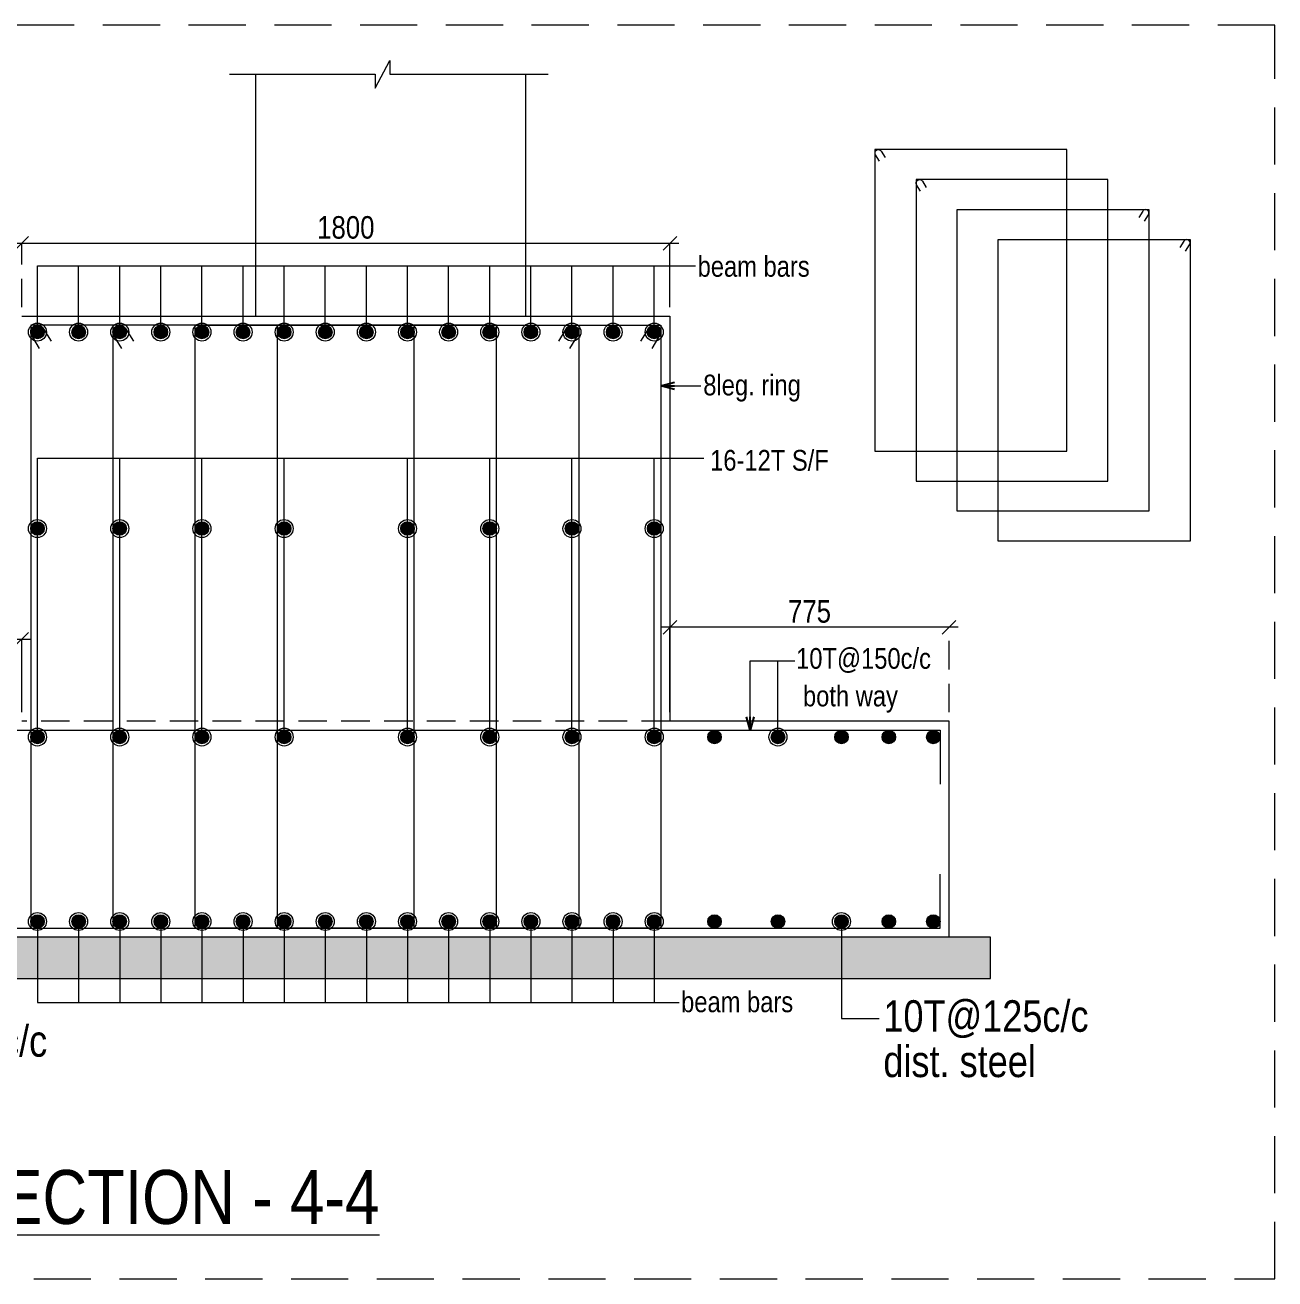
# Model space of a CAD drawing. Header units: millimetres. Extents: x 1112055 to 3390982, y -148532 to 766891.
# Drawn here: x 3220814 to 3234695, y 328664 to 342597 of the extents above; entities that cross this region are included whole.
import ezdxf

# ---------------------------------------------------------------- set-up
doc = ezdxf.new("R2010")
doc.units = ezdxf.units.MM
doc.header["$PDMODE"] = 35
doc.header["$PDSIZE"] = -25
doc.linetypes.add('Hidden', pattern=[9.525, 6.35, -3.175])
for name, color, linetype, lineweight in [('B FOOTING', 49, 'Continuous', 20), ('B HATCH', 250, 'Continuous', 0), ('B P.C.C', 251, 'Continuous', 0), ('B STEEL', 34, 'Continuous', 15), ('B STEEL TEXT', 7, 'Continuous', 15), ('B-COL NO', 7, 'Continuous', 5), ('B-ST DIM', 250, 'Continuous', 18)]:
    doc.layers.add(name, color=color, linetype=linetype, lineweight=lineweight)
doc.styles.add('ARIAL', font='arial.ttf')
doc.styles.add('Q1', font='g13f12d.shx', dxfattribs={"width": 0.8})
doc.styles.add('SWINC', font='swissc.ttf')
doc.styles.add('SWINS', font='swissc.ttf')
doc.dimstyles.new('BH-STD', dxfattribs={"dimscale": 0, "dimtxt": 230, "dimasz": 125, "dimexe": 0, "dimexo": 100, "dimgap": 50, "dimtad": 1, "dimdec": 0, "dimzin": 1, "dimdsep": 46, "dimtxsty": 'Q1', "dimblk": 'ARCHTICK', "dimcen": 1, "dimdle": 100, "dimclrd": 250, "dimclre": 250, "dimclrt": 256, "dimadec": 0, "dimazin": 0, "dimtfac": 1, "dimtdec": 0, "dimtix": 1, "dimtofl": 0, "dimtmove": 0, "dimatfit": 2, "dimfxl": 1, "dimtolj": 1, "dimtzin": 0, "dimlwd": 9, "dimlwe": 9, "dimarcsym": 0})
doc.dimstyles.new('DIM 1', dxfattribs={"dimscale": 0, "dimtxt": 230, "dimasz": 150, "dimexe": 0.18, "dimexo": 0.0625, "dimgap": 0.5, "dimtad": 1, "dimdec": 0, "dimzin": 0, "dimdsep": 46, "dimtxsty": 'ARIAL', "dimblk": 'OBLIQUE', "dimcen": 6, "dimse1": 1, "dimse2": 1, "dimclrd": 256, "dimclrt": 256, "dimadec": 0, "dimazin": 2, "dimtfac": 0.75, "dimtdec": 0, "dimtix": 1, "dimtofl": 0, "dimtmove": 1, "dimatfit": 3, "dimldrblk": 'OPEN30', "dimfxl": 0.18, "dimfrac": 1, "dimtolj": 1, "dimtzin": 0, "dimlwd": -1, "dimarcsym": 0})

# ---------------------------------------------------------------- blocks, each defined once
blk = doc.blocks.new('_Oblique')
at = {"color": 0, "linetype": 'ByBlock', "lineweight": -2}
blk.add_line((-0.5, -0.5), (0.5, 0.5), dxfattribs=at)
blk = doc.blocks.new('_Open30')
at = {"color": 0, "linetype": 'ByBlock', "lineweight": -2}
for p, q in [((-1, 0.268), (0, 0)), ((0, 0), (-1, -0.268)), ((0, 0), (-1, 0))]:
    blk.add_line(p, q, dxfattribs=at)
blk = doc.blocks.new('*D4795')
at = {"layer": 'B-ST DIM', "color": 7, "lineweight": 9, "ltscale": 50, "transparency": 16777216}
for p, q in [((3220676, 340172), (3228076, 340172)), ((3227976, 339461), (3227976, 340172))]:
    blk.add_line(p, q, dxfattribs=at)
at = {"layer": 'B-ST DIM', "color": 7, "linetype": 'Hidden', "lineweight": 9, "ltscale": 50, "transparency": 16777216}
blk.add_line((3220776, 339461), (3220776, 340172), dxfattribs=at)
at = {"layer": 'Defpoints', "color": 0, "transparency": 16777216}
for p in [(3227976, 340172), (3220776, 339361), (3227976, 339361)]:
    blk.add_point(p, dxfattribs=at)
at = {"layer": 'B-ST DIM', "color": 7, "lineweight": 9, "transparency": 16777216, "xscale": 150, "yscale": 150, "zscale": 150, "rotation": 180}
blk.add_blockref('_Oblique', (3220776, 340172), dxfattribs=at)
at = {"layer": 'B-ST DIM', "color": 7, "lineweight": 9, "transparency": 16777216, "xscale": 150, "yscale": 150, "zscale": 150}
blk.add_blockref('_Oblique', (3227976, 340172), dxfattribs=at)
at = {"layer": 'B-ST DIM', "color": 7, "transparency": 16777216, "insert": (3224376, 340347), "char_height": 250, "attachment_point": 5, "style": 'SWINC'}
blk.add_mtext('\\A1;1800', dxfattribs=at)
blk = doc.blocks.new('*D4836')
at = {"layer": 'B-ST DIM', "color": 7, "lineweight": 9, "ltscale": 50, "transparency": 16777216}
for p, q in [((3217576, 335773), (3220876, 335773)), ((3220776, 334961), (3220776, 335773))]:
    blk.add_line(p, q, dxfattribs=at)
at = {"layer": 'B-ST DIM', "color": 7, "linetype": 'Hidden', "lineweight": 9, "ltscale": 50, "transparency": 16777216}
blk.add_line((3217676, 334961), (3217676, 335773), dxfattribs=at)
at = {"layer": 'Defpoints', "color": 0, "transparency": 16777216}
for p in [(3220776, 335773), (3217676, 334861), (3220776, 334861)]:
    blk.add_point(p, dxfattribs=at)
at = {"layer": 'B-ST DIM', "color": 7, "lineweight": 9, "transparency": 16777216, "xscale": 150, "yscale": 150, "zscale": 150, "rotation": 180}
blk.add_blockref('_Oblique', (3217676, 335773), dxfattribs=at)
at = {"layer": 'B-ST DIM', "color": 7, "lineweight": 9, "transparency": 16777216, "xscale": 150, "yscale": 150, "zscale": 150}
blk.add_blockref('_Oblique', (3220776, 335773), dxfattribs=at)
at = {"layer": 'B-ST DIM', "color": 7, "transparency": 16777216, "insert": (3219226, 335948), "char_height": 250, "attachment_point": 5, "style": 'SWINC'}
blk.add_mtext('\\A1;775', dxfattribs=at)
blk = doc.blocks.new('*D4837')
at = {"layer": 'B-ST DIM', "color": 7, "lineweight": 9, "ltscale": 50, "transparency": 16777216}
for p, q in [((3231176, 335905), (3227876, 335905)), ((3227976, 334961), (3227976, 335905))]:
    blk.add_line(p, q, dxfattribs=at)
at = {"layer": 'B-ST DIM', "color": 7, "linetype": 'Hidden', "lineweight": 9, "ltscale": 50, "transparency": 16777216}
blk.add_line((3231076, 334961), (3231076, 335905), dxfattribs=at)
at = {"layer": 'Defpoints', "color": 0, "transparency": 16777216}
for p in [(3227976, 335905), (3227976, 334861), (3231076, 334861)]:
    blk.add_point(p, dxfattribs=at)
at = {"layer": 'B-ST DIM', "color": 7, "lineweight": 9, "transparency": 16777216, "xscale": 150, "yscale": 150, "zscale": 150, "rotation": 180}
blk.add_blockref('_Oblique', (3227976, 335905), dxfattribs=at)
at = {"layer": 'B-ST DIM', "color": 7, "lineweight": 9, "transparency": 16777216, "xscale": 150, "yscale": 150, "zscale": 150}
blk.add_blockref('_Oblique', (3231076, 335905), dxfattribs=at)
at = {"layer": 'B-ST DIM', "color": 7, "transparency": 16777216, "insert": (3229526, 336080), "char_height": 250, "attachment_point": 5, "style": 'SWINC'}
blk.add_mtext('\\A1;775', dxfattribs=at)

msp = doc.modelspace()

# ---------------------------------------------------------------- hatches: boundary and pattern name
at = {"layer": 'B HATCH', "lineweight": 0}
h = msp.add_hatch(dxfattribs=at)
h.set_pattern_fill('AR-CONC', color=250, scale=3, style=0)
h.set_pattern_definition([(50, (1650745.4, -187585.64), (546.55401, -47.81726), [57.15, -628.65]), (355, (1650745.4, -187585.64), (-105.73026, 573.17054), [45.72, -502.92175]), (100.451445, (1650790.93, -187589.6), (440.82374, 525.35326), [48.57003, -534.27073]), (46.1842, (1650745.4, -187433.24), (813.23712, -126.12698), [85.725, -942.975]), (96.63556, (1650813.15, -187443.75), (712.2124, 742.27837), [72.85507, -801.40682]), (351.18415, (1650745.4, -187433.2), (712.2124, 742.27837), [68.5799, -754.3792]), (21, (1650821.6, -187471.34), (454.84317, -306.7956), [57.15, -628.65]), (326, (1650821.6, -187471.34), (185.40609, 552.5639), [45.72, -502.92]), (71.451445, (1650859.5, -187496.9), (640.24926, 245.7683), [48.57003, -534.26981]), (37.5, (1650745.38, -187585.64), (9.26581, 253.665117), [0, -496.824, 0, -510.54, 0, -504.825]), (7.5, (1650745.38, -187585.64), (200.458988, 300.541724), [0, -291.084, 0, -485.394, 0, -192.405]), (327.5, (1650575.46, -187585.64), (406.771786, -17.186232), [0, -190.5, 0, -594.36, 0, -788.67]), (317.5, (1650499.26, -187585.64), (444.387544, 76.27947), [0, -247.65, 0, -394.716, 0, -560.07])])
h.paths.add_polyline_path([(3217216.3, 332460.7), (3217216.3, 332000.7), (3231536.3, 332000.7), (3231536.3, 332460.7)])
at = {"layer": 'B STEEL'}
h = msp.add_hatch(color=256, dxfattribs=at)
h.dxf.hatch_style = 1
edge = h.paths.add_edge_path()
edge.add_ellipse((3220951.3, 339185.7), major_axis=(75, 0), ratio=1, start_angle=0, end_angle=360)
h = msp.add_hatch(color=256, dxfattribs=at)
h.dxf.hatch_style = 1
edge = h.paths.add_edge_path()
edge.add_ellipse((3221408, 339185.7), major_axis=(75, 0), ratio=1, start_angle=0, end_angle=360)
h = msp.add_hatch(color=256, dxfattribs=at)
h.dxf.hatch_style = 1
edge = h.paths.add_edge_path()
edge.add_ellipse((3221864.7, 339185.7), major_axis=(75, 0), ratio=1, start_angle=0, end_angle=360)
h = msp.add_hatch(color=256, dxfattribs=at)
h.dxf.hatch_style = 1
edge = h.paths.add_edge_path()
edge.add_ellipse((3222321.3, 339185.7), major_axis=(75, 0), ratio=1, start_angle=0, end_angle=360)
h = msp.add_hatch(color=256, dxfattribs=at)
h.dxf.hatch_style = 1
edge = h.paths.add_edge_path()
edge.add_ellipse((3222778, 339185.7), major_axis=(75, 0), ratio=1, start_angle=0, end_angle=360)
h = msp.add_hatch(color=256, dxfattribs=at)
h.dxf.hatch_style = 1
edge = h.paths.add_edge_path()
edge.add_ellipse((3223234.7, 339185.7), major_axis=(75, 0), ratio=1, start_angle=0, end_angle=360)
h = msp.add_hatch(color=256, dxfattribs=at)
h.dxf.hatch_style = 1
edge = h.paths.add_edge_path()
edge.add_ellipse((3223691.3, 339185.7), major_axis=(75, 0), ratio=1, start_angle=0, end_angle=360)
h = msp.add_hatch(color=256, dxfattribs=at)
h.dxf.hatch_style = 1
edge = h.paths.add_edge_path()
edge.add_ellipse((3224148, 339185.7), major_axis=(75, 0), ratio=1, start_angle=0, end_angle=360)
h = msp.add_hatch(color=256, dxfattribs=at)
h.dxf.hatch_style = 1
edge = h.paths.add_edge_path()
edge.add_ellipse((3224604.7, 339185.7), major_axis=(75, 0), ratio=1, start_angle=0, end_angle=360)
h = msp.add_hatch(color=256, dxfattribs=at)
h.dxf.hatch_style = 1
edge = h.paths.add_edge_path()
edge.add_ellipse((3225061.3, 339185.7), major_axis=(75, 0), ratio=1, start_angle=0, end_angle=360)
h = msp.add_hatch(color=256, dxfattribs=at)
h.dxf.hatch_style = 1
edge = h.paths.add_edge_path()
edge.add_ellipse((3225518, 339185.7), major_axis=(75, 0), ratio=1, start_angle=0, end_angle=360)
h = msp.add_hatch(color=256, dxfattribs=at)
h.dxf.hatch_style = 1
edge = h.paths.add_edge_path()
edge.add_ellipse((3225974.7, 339185.7), major_axis=(75, 0), ratio=1, start_angle=0, end_angle=360)
h = msp.add_hatch(color=256, dxfattribs=at)
h.dxf.hatch_style = 1
edge = h.paths.add_edge_path()
edge.add_ellipse((3226431.3, 339185.7), major_axis=(75, 0), ratio=1, start_angle=0, end_angle=360)
h = msp.add_hatch(color=256, dxfattribs=at)
h.dxf.hatch_style = 1
edge = h.paths.add_edge_path()
edge.add_ellipse((3226888, 339185.7), major_axis=(75, 0), ratio=1, start_angle=0, end_angle=360)
h = msp.add_hatch(color=256, dxfattribs=at)
h.dxf.hatch_style = 1
edge = h.paths.add_edge_path()
edge.add_ellipse((3227344.7, 339185.7), major_axis=(75, 0), ratio=1, start_angle=0, end_angle=360)
h = msp.add_hatch(color=256, dxfattribs=at)
h.dxf.hatch_style = 1
edge = h.paths.add_edge_path()
edge.add_ellipse((3227801.3, 339185.7), major_axis=(75, 0), ratio=1, start_angle=0, end_angle=360)
h = msp.add_hatch(color=256, dxfattribs=at)
h.dxf.hatch_style = 1
edge = h.paths.add_edge_path()
edge.add_ellipse((3220951.3, 337002.4), major_axis=(75, 0), ratio=1, start_angle=0, end_angle=360)
h = msp.add_hatch(color=256, dxfattribs=at)
h.dxf.hatch_style = 1
edge = h.paths.add_edge_path()
edge.add_ellipse((3221864.7, 337002.4), major_axis=(75, 0), ratio=1, start_angle=0, end_angle=360)
h = msp.add_hatch(color=256, dxfattribs=at)
h.dxf.hatch_style = 1
edge = h.paths.add_edge_path()
edge.add_ellipse((3222778, 337002.4), major_axis=(75, 0), ratio=1, start_angle=0, end_angle=360)
h = msp.add_hatch(color=256, dxfattribs=at)
h.dxf.hatch_style = 1
edge = h.paths.add_edge_path()
edge.add_ellipse((3223691.3, 337002.4), major_axis=(75, 0), ratio=1, start_angle=0, end_angle=360)
h = msp.add_hatch(color=256, dxfattribs=at)
h.dxf.hatch_style = 1
edge = h.paths.add_edge_path()
edge.add_ellipse((3225061.3, 337002.4), major_axis=(75, 0), ratio=1, start_angle=0, end_angle=360)
h = msp.add_hatch(color=256, dxfattribs=at)
h.dxf.hatch_style = 1
edge = h.paths.add_edge_path()
edge.add_ellipse((3225974.7, 337002.4), major_axis=(75, 0), ratio=1, start_angle=0, end_angle=360)
h = msp.add_hatch(color=256, dxfattribs=at)
h.dxf.hatch_style = 1
edge = h.paths.add_edge_path()
edge.add_ellipse((3226888, 337002.4), major_axis=(75, 0), ratio=1, start_angle=0, end_angle=360)
h = msp.add_hatch(color=256, dxfattribs=at)
h.dxf.hatch_style = 1
edge = h.paths.add_edge_path()
edge.add_ellipse((3227801.3, 337002.4), major_axis=(75, 0), ratio=1, start_angle=0, end_angle=360)
h = msp.add_hatch(color=256, dxfattribs=at)
h.dxf.hatch_style = 1
edge = h.paths.add_edge_path()
edge.add_ellipse((3220951.3, 334685.7), major_axis=(75, 0), ratio=1, start_angle=0, end_angle=360)
h = msp.add_hatch(color=256, dxfattribs=at)
h.dxf.hatch_style = 1
edge = h.paths.add_edge_path()
edge.add_ellipse((3221864.7, 334685.7), major_axis=(75, 0), ratio=1, start_angle=0, end_angle=360)
h = msp.add_hatch(color=256, dxfattribs=at)
h.dxf.hatch_style = 1
edge = h.paths.add_edge_path()
edge.add_ellipse((3222778, 334685.7), major_axis=(75, 0), ratio=1, start_angle=0, end_angle=360)
h = msp.add_hatch(color=256, dxfattribs=at)
h.dxf.hatch_style = 1
edge = h.paths.add_edge_path()
edge.add_ellipse((3223691.3, 334685.7), major_axis=(75, 0), ratio=1, start_angle=0, end_angle=360)
h = msp.add_hatch(color=256, dxfattribs=at)
h.dxf.hatch_style = 1
edge = h.paths.add_edge_path()
edge.add_ellipse((3225061.3, 334685.7), major_axis=(75, 0), ratio=1, start_angle=0, end_angle=360)
h = msp.add_hatch(color=256, dxfattribs=at)
h.dxf.hatch_style = 1
edge = h.paths.add_edge_path()
edge.add_ellipse((3225974.7, 334685.7), major_axis=(75, 0), ratio=1, start_angle=0, end_angle=360)
h = msp.add_hatch(color=256, dxfattribs=at)
h.dxf.hatch_style = 1
edge = h.paths.add_edge_path()
edge.add_ellipse((3226888, 334685.7), major_axis=(75, 0), ratio=1, start_angle=0, end_angle=360)
h = msp.add_hatch(color=256, dxfattribs=at)
h.dxf.hatch_style = 1
edge = h.paths.add_edge_path()
edge.add_ellipse((3227801.3, 334685.7), major_axis=(75, 0), ratio=1, start_angle=0, end_angle=360)
h = msp.add_hatch(color=256, dxfattribs=at)
h.dxf.hatch_style = 1
edge = h.paths.add_edge_path()
edge.add_ellipse((3228470.7, 334685.7), major_axis=(75, 0), ratio=1, start_angle=0, end_angle=360)
h = msp.add_hatch(color=256, dxfattribs=at)
h.dxf.hatch_style = 1
edge = h.paths.add_edge_path()
edge.add_ellipse((3229175.8, 334685.7), major_axis=(75, 0), ratio=1, start_angle=0, end_angle=360)
h = msp.add_hatch(color=256, dxfattribs=at)
h.dxf.hatch_style = 1
edge = h.paths.add_edge_path()
edge.add_ellipse((3229880.9, 334685.7), major_axis=(75, 0), ratio=1, start_angle=0, end_angle=360)
h = msp.add_hatch(color=256, dxfattribs=at)
h.dxf.hatch_style = 1
edge = h.paths.add_edge_path()
edge.add_ellipse((3230407.3, 334685.7), major_axis=(75, 0), ratio=1, start_angle=0, end_angle=360)
h = msp.add_hatch(color=256, dxfattribs=at)
h.dxf.hatch_style = 1
edge = h.paths.add_edge_path()
edge.add_ellipse((3230901.3, 334685.7), major_axis=(75, 0), ratio=1, start_angle=0, end_angle=360)
h = msp.add_hatch(color=256, dxfattribs=at)
h.dxf.hatch_style = 1
edge = h.paths.add_edge_path()
edge.add_ellipse((3220951.3, 332635.7), major_axis=(75, 0), ratio=1, start_angle=0, end_angle=360)
h = msp.add_hatch(color=256, dxfattribs=at)
h.dxf.hatch_style = 1
edge = h.paths.add_edge_path()
edge.add_ellipse((3221408, 332635.7), major_axis=(75, 0), ratio=1, start_angle=0, end_angle=360)
h = msp.add_hatch(color=256, dxfattribs=at)
h.dxf.hatch_style = 1
edge = h.paths.add_edge_path()
edge.add_ellipse((3221864.7, 332635.7), major_axis=(75, 0), ratio=1, start_angle=0, end_angle=360)
h = msp.add_hatch(color=256, dxfattribs=at)
h.dxf.hatch_style = 1
edge = h.paths.add_edge_path()
edge.add_ellipse((3222321.3, 332635.7), major_axis=(75, 0), ratio=1, start_angle=0, end_angle=360)
h = msp.add_hatch(color=256, dxfattribs=at)
h.dxf.hatch_style = 1
edge = h.paths.add_edge_path()
edge.add_ellipse((3222778, 332635.7), major_axis=(75, 0), ratio=1, start_angle=0, end_angle=360)
h = msp.add_hatch(color=256, dxfattribs=at)
h.dxf.hatch_style = 1
edge = h.paths.add_edge_path()
edge.add_ellipse((3223234.7, 332635.7), major_axis=(75, 0), ratio=1, start_angle=0, end_angle=360)
h = msp.add_hatch(color=256, dxfattribs=at)
h.dxf.hatch_style = 1
edge = h.paths.add_edge_path()
edge.add_ellipse((3223691.3, 332635.7), major_axis=(75, 0), ratio=1, start_angle=0, end_angle=360)
h = msp.add_hatch(color=256, dxfattribs=at)
h.dxf.hatch_style = 1
edge = h.paths.add_edge_path()
edge.add_ellipse((3224148, 332635.7), major_axis=(75, 0), ratio=1, start_angle=0, end_angle=360)
h = msp.add_hatch(color=256, dxfattribs=at)
h.dxf.hatch_style = 1
edge = h.paths.add_edge_path()
edge.add_ellipse((3224604.7, 332635.7), major_axis=(75, 0), ratio=1, start_angle=0, end_angle=360)
h = msp.add_hatch(color=256, dxfattribs=at)
h.dxf.hatch_style = 1
edge = h.paths.add_edge_path()
edge.add_ellipse((3225061.3, 332635.7), major_axis=(75, 0), ratio=1, start_angle=0, end_angle=360)
h = msp.add_hatch(color=256, dxfattribs=at)
h.dxf.hatch_style = 1
edge = h.paths.add_edge_path()
edge.add_ellipse((3225518, 332635.7), major_axis=(75, 0), ratio=1, start_angle=0, end_angle=360)
h = msp.add_hatch(color=256, dxfattribs=at)
h.dxf.hatch_style = 1
edge = h.paths.add_edge_path()
edge.add_ellipse((3225974.7, 332635.7), major_axis=(75, 0), ratio=1, start_angle=0, end_angle=360)
h = msp.add_hatch(color=256, dxfattribs=at)
h.dxf.hatch_style = 1
edge = h.paths.add_edge_path()
edge.add_ellipse((3226431.3, 332635.7), major_axis=(75, 0), ratio=1, start_angle=0, end_angle=360)
h = msp.add_hatch(color=256, dxfattribs=at)
h.dxf.hatch_style = 1
edge = h.paths.add_edge_path()
edge.add_ellipse((3226888, 332635.7), major_axis=(75, 0), ratio=1, start_angle=0, end_angle=360)
h = msp.add_hatch(color=256, dxfattribs=at)
h.dxf.hatch_style = 1
edge = h.paths.add_edge_path()
edge.add_ellipse((3227344.7, 332635.7), major_axis=(75, 0), ratio=1, start_angle=0, end_angle=360)
h = msp.add_hatch(color=256, dxfattribs=at)
h.dxf.hatch_style = 1
edge = h.paths.add_edge_path()
edge.add_ellipse((3227801.3, 332635.7), major_axis=(75, 0), ratio=1, start_angle=0, end_angle=360)
h = msp.add_hatch(color=256, dxfattribs=at)
h.dxf.hatch_style = 1
edge = h.paths.add_edge_path()
edge.add_ellipse((3228470.7, 332635.7), major_axis=(75, 0), ratio=1, start_angle=0, end_angle=360)
h = msp.add_hatch(color=256, dxfattribs=at)
h.dxf.hatch_style = 1
edge = h.paths.add_edge_path()
edge.add_ellipse((3229175.8, 332635.7), major_axis=(75, 0), ratio=1, start_angle=0, end_angle=360)
h = msp.add_hatch(color=256, dxfattribs=at)
h.dxf.hatch_style = 1
edge = h.paths.add_edge_path()
edge.add_ellipse((3229880.9, 332635.7), major_axis=(75, 0), ratio=1, start_angle=0, end_angle=360)
h = msp.add_hatch(color=256, dxfattribs=at)
h.dxf.hatch_style = 1
edge = h.paths.add_edge_path()
edge.add_ellipse((3230407.3, 332635.7), major_axis=(75, 0), ratio=1, start_angle=0, end_angle=360)
h = msp.add_hatch(color=256, dxfattribs=at)
h.dxf.hatch_style = 1
edge = h.paths.add_edge_path()
edge.add_ellipse((3230901.3, 332635.7), major_axis=(75, 0), ratio=1, start_angle=0, end_angle=360)

# ---------------------------------------------------------------- linework, layer by layer
at = {"layer": 'B FOOTING', "color": 1, "lineweight": 13, "ltscale": 10}
for p, q in [((3223376.3, 339360.7), (3223376.3, 342052.6)), ((3226376.3, 339360.7), (3226376.3, 342052.6))]:
    msp.add_line(p, q, dxfattribs=at)
at = {"layer": 'B FOOTING'}
for p, q in [((3220776.3, 339360.7), (3227976.3, 339360.7)), ((3227976.3, 339360.7), (3227976.3, 334860.7)), ((3231076.3, 334860.7), (3227976.3, 334860.7)), ((3231076.3, 332460.7), (3231076.3, 334860.7))]:
    msp.add_line(p, q, dxfattribs=at)
at = {"layer": 'B FOOTING', "color": 1, "lineweight": 13, "ltscale": 10}
msp.add_lwpolyline([(3223084.6, 342052.6), (3224700.6, 342052.6), (3224700.6, 341894.2), (3224865.9, 342203.6), (3224865.9, 342052.6), (3226623.3, 342052.6)], dxfattribs=at)
at = {"layer": 'B FOOTING'}
msp.add_lwpolyline([(3231536.3, 332460.7), (3217216.3, 332460.7), (3217216.3, 332000.7), (3231536.3, 332000.7)], close=True, dxfattribs=at)
at = {"layer": 'B P.C.C', "color": 250, "linetype": 'Hidden', "lineweight": 0, "ltscale": 50}
msp.add_line((3227976.3, 334860.7), (3220776.3, 334860.7), dxfattribs=at)
at = {"layer": 'B P.C.C', "color": 250, "linetype": 'Hidden', "lineweight": 0, "ltscale": 100}
msp.add_lwpolyline([(3212337.9, 328664.2), (3234695.2, 328664.2), (3234695.2, 342596.8), (3212337.9, 342596.8)], close=True, dxfattribs=at)
at = {"layer": 'B STEEL'}
for points in [[(3230253.3, 337863.6), (3232383.3, 337863.6), (3232383.3, 341213.6), (3230253.3, 341213.6)], [(3230709.9, 337530.1), (3232839.9, 337530.1), (3232839.9, 340880.1), (3230709.9, 340880.1)], [(3233296.6, 337196.6), (3231166.6, 337196.6), (3231166.6, 340546.6), (3233296.6, 340546.6)], [(3233753.3, 336863.1), (3231623.3, 336863.1), (3231623.3, 340213.1), (3233753.3, 340213.1)], [(3220876.3, 332560.7), (3225136.3, 332560.7), (3225136.3, 339260.7), (3220876.3, 339260.7)], [(3221789.7, 332560.7), (3226049.7, 332560.7), (3226049.7, 339260.7), (3221789.7, 339260.7)], [(3226963, 332560.7), (3222703, 332560.7), (3222703, 339260.7), (3226963, 339260.7)], [(3227876.3, 332560.7), (3223616.3, 332560.7), (3223616.3, 339260.7), (3227876.3, 339260.7)]]:
    msp.add_lwpolyline(points, close=True, dxfattribs=at)
at = {"layer": 'B STEEL', "color": 34, "lineweight": 9, "ltscale": 0.5}
for points in [[(3230302.6, 341085.3), (3230258.8, 341156.4, -1), (3230322.7, 341195.8), (3230366.5, 341124.6)], [(3230759.3, 340751.8), (3230715.5, 340822.9, -1), (3230779.4, 340862.3), (3230823.2, 340791.1)], [(3233247.3, 340418.3), (3233291.1, 340489.4, 1), (3233227.2, 340528.8), (3233183.4, 340457.6)], [(3233703.9, 340084.8), (3233747.7, 340156, 1), (3233683.8, 340195.3), (3233640.1, 340124.1)], [(3220975, 339004.1), (3220887.5, 339146.4, -1), (3221015.2, 339225), (3221102.8, 339082.7)], [(3221888.4, 339004.1), (3221800.8, 339146.4, -1), (3221928.5, 339225), (3222016.1, 339082.7)], [(3226864.3, 339004.1), (3226951.9, 339146.4, 1), (3226824.1, 339225), (3226736.5, 339082.7)], [(3227777.6, 339004.1), (3227865.2, 339146.4, 1), (3227737.5, 339225), (3227649.9, 339082.7)]]:
    msp.add_lwpolyline(points, format="xyb", dxfattribs=at)
at = {"layer": 'B STEEL'}
for points in [[(3217776.3, 334160.7), (3217776.3, 334760.7), (3230976.3, 334760.7), (3230976.3, 334160.7)], [(3217776.3, 333160.7), (3217776.3, 332560.7), (3230976.3, 332560.7), (3230976.3, 333160.7)]]:
    msp.add_lwpolyline(points, dxfattribs=at)
for centre in [(3220951.3, 339185.7), (3221408, 339185.7), (3221864.7, 339185.7), (3222321.3, 339185.7), (3222778, 339185.7), (3223234.7, 339185.7), (3223691.3, 339185.7), (3224148, 339185.7), (3224604.7, 339185.7), (3225061.3, 339185.7), (3225518, 339185.7), (3225974.7, 339185.7), (3226431.3, 339185.7), (3226888, 339185.7), (3227344.7, 339185.7), (3227801.3, 339185.7), (3220951.3, 337002.4), (3221864.7, 337002.4), (3222778, 337002.4), (3223691.3, 337002.4), (3225061.3, 337002.4), (3225974.7, 337002.4), (3226888, 337002.4), (3227801.3, 337002.4), (3220951.3, 334685.7), (3221864.7, 334685.7), (3222778, 334685.7), (3223691.3, 334685.7), (3225061.3, 334685.7), (3225974.7, 334685.7), (3226888, 334685.7), (3227801.3, 334685.7), (3228470.7, 334685.7), (3229175.8, 334685.7), (3229880.9, 334685.7), (3230407.3, 334685.7), (3230901.3, 334685.7), (3220951.3, 332635.7), (3221408, 332635.7), (3221864.7, 332635.7), (3222321.3, 332635.7), (3222778, 332635.7), (3223234.7, 332635.7), (3223691.3, 332635.7), (3224148, 332635.7), (3224604.7, 332635.7), (3225061.3, 332635.7), (3225518, 332635.7), (3225974.7, 332635.7), (3226431.3, 332635.7), (3226888, 332635.7), (3227344.7, 332635.7), (3227801.3, 332635.7), (3228470.7, 332635.7), (3229175.8, 332635.7), (3229880.9, 332635.7), (3230407.3, 332635.7), (3230901.3, 332635.7)]:
    msp.add_circle(centre, 75, dxfattribs=at)

# ---------------------------------------------------------------- texts
at = {"layer": 'B STEEL TEXT', "lineweight": 5, "style": 'SWINS'}
for s, p in [('beam bars', (3228283.4, 339800.5)), ('8leg. ring', (3228346.1, 338482.2)), ('16-12T S/F', (3228422.3, 337645.8)), ('10T@150c/c', (3229377.4, 335444.1)), ('both way', (3229453.4, 335026.4)), ('beam bars', (3228100.1, 331627.9))]:
    msp.add_text(s, height=230, dxfattribs=at).set_placement(p)
at = {"layer": 'B STEEL TEXT', "lineweight": 9, "style": 'SWINC'}
for s, p in [('10T@125c/c', (3230346.4, 331410.5)), ('12T@125c/c', (3218780.2, 331133.6)), ('dist. steel', (3230346.4, 330907))]:
    msp.add_text(s, height=350, dxfattribs=at).set_placement(p)
at = {"layer": 'B-COL NO', "color": 3, "lineweight": 15, "style": 'SWINC'}
msp.add_text('%%USECTION - 4-4', height=600, dxfattribs=at).set_placement((3220090, 329274.8))

# ---------------------------------------------------------------- dimensions: what is measured, and where the dimension line sits
at = {"layer": 'B-ST DIM', "ltscale": 50}
for base, p1, p2, picture, middle in [((3227976.3, 340172.5), (3220776.3, 339360.7), (3227976.3, 339360.7), '*D4795', (3224376.3, 340347.5)), ((3220776.3, 335773.3), (3217676.3, 334860.7), (3220776.3, 334860.7), '*D4836', (3219226.3, 335948.3))]:
    dim = msp.add_linear_dim(base=base, p1=p1, p2=p2, dimstyle='BH-STD', override={"dimscale": 1, "dimtxt": 250, "dimasz": 150, "dimlfac": 0.25, "dimtxsty": 'SWINC', "dimblk1": 'Oblique', "dimblk2": 'Oblique', "dimsah": 1, "dimclrd": 7, "dimclre": 7, "dimclrt": 7}, dxfattribs=at)
    dim.commit()
    dim.dimension.update_dxf_attribs({"geometry": picture, "text_midpoint": middle})
dim = msp.add_linear_dim(base=(3227976.3, 335905.1), p1=(3231076.3, 334860.7), p2=(3227976.3, 334860.7), angle=180, dimstyle='BH-STD', override={"dimscale": 1, "dimtxt": 250, "dimasz": 150, "dimlfac": 0.25, "dimtxsty": 'SWINC', "dimblk1": 'Oblique', "dimblk2": 'Oblique', "dimsah": 1, "dimclrd": 7, "dimclre": 7, "dimclrt": 7}, dxfattribs=at)
dim.commit()
dim.dimension.update_dxf_attribs({"geometry": '*D4837', "text_midpoint": (3229526.3, 336080.1)})

# ---------------------------------------------------------------- leaders
at = {"layer": 'B STEEL TEXT', "lineweight": 5}
for points, override in [([(3220951.3, 339185.7), (3220951.3, 339921.2), (3228260.9, 339921.2)], {"dimscale": 1, "dimasz": 200, "dimtad": 0, "dimtxsty": 'SWINC', "dimldrblk": 'Origin', "dimfxlon": 1, "dimlwd": 5, "dimarcsym": 2}), ([(3221408, 339185.7), (3221408, 339921.2)], {"dimscale": 1, "dimasz": 200, "dimtad": 0, "dimtxsty": 'SWINC', "dimldrblk": 'Origin', "dimfxlon": 1, "dimlwd": 5, "dimarcsym": 2}), ([(3221864.7, 339185.7), (3221864.7, 339921.2)], {"dimscale": 1, "dimasz": 200, "dimtad": 0, "dimtxsty": 'SWINC', "dimldrblk": 'Origin', "dimfxlon": 1, "dimlwd": 5, "dimarcsym": 2}), ([(3222321.3, 339185.7), (3222321.3, 339921.2)], {"dimscale": 1, "dimasz": 200, "dimtad": 0, "dimtxsty": 'SWINC', "dimldrblk": 'Origin', "dimfxlon": 1, "dimlwd": 5, "dimarcsym": 2}), ([(3222778, 339185.7), (3222778, 339921.2)], {"dimscale": 1, "dimasz": 200, "dimtad": 0, "dimtxsty": 'SWINC', "dimldrblk": 'Origin', "dimfxlon": 1, "dimlwd": 5, "dimarcsym": 2}), ([(3223234.7, 339185.7), (3223234.7, 339921.2)], {"dimscale": 1, "dimasz": 200, "dimtad": 0, "dimtxsty": 'SWINC', "dimldrblk": 'Origin', "dimfxlon": 1, "dimlwd": 5, "dimarcsym": 2}), ([(3223691.3, 339185.7), (3223691.3, 339921.2)], {"dimscale": 1, "dimasz": 200, "dimtad": 0, "dimtxsty": 'SWINC', "dimldrblk": 'Origin', "dimfxlon": 1, "dimlwd": 5, "dimarcsym": 2}), ([(3224148, 339185.7), (3224148, 339921.2)], {"dimscale": 1, "dimasz": 200, "dimtad": 0, "dimtxsty": 'SWINC', "dimldrblk": 'Origin', "dimfxlon": 1, "dimlwd": 5, "dimarcsym": 2}), ([(3224604.7, 339185.7), (3224604.7, 339921.2)], {"dimscale": 1, "dimasz": 200, "dimtad": 0, "dimtxsty": 'SWINC', "dimldrblk": 'Origin', "dimfxlon": 1, "dimlwd": 5, "dimarcsym": 2}), ([(3225061.3, 339185.7), (3225061.3, 339921.2)], {"dimscale": 1, "dimasz": 200, "dimtad": 0, "dimtxsty": 'SWINC', "dimldrblk": 'Origin', "dimfxlon": 1, "dimlwd": 5, "dimarcsym": 2}), ([(3225518, 339185.7), (3225518, 339921.2)], {"dimscale": 1, "dimasz": 200, "dimtad": 0, "dimtxsty": 'SWINC', "dimldrblk": 'Origin', "dimfxlon": 1, "dimlwd": 5, "dimarcsym": 2}), ([(3225974.7, 339185.7), (3225974.7, 339921.2)], {"dimscale": 1, "dimasz": 200, "dimtad": 0, "dimtxsty": 'SWINC', "dimldrblk": 'Origin', "dimfxlon": 1, "dimlwd": 5, "dimarcsym": 2}), ([(3226431.3, 339185.7), (3226431.3, 339921.2)], {"dimscale": 1, "dimasz": 200, "dimtad": 0, "dimtxsty": 'SWINC', "dimldrblk": 'Origin', "dimfxlon": 1, "dimlwd": 5, "dimarcsym": 2}), ([(3226888, 339185.7), (3226888, 339921.2)], {"dimscale": 1, "dimasz": 200, "dimtad": 0, "dimtxsty": 'SWINC', "dimldrblk": 'Origin', "dimfxlon": 1, "dimlwd": 5, "dimarcsym": 2}), ([(3227344.7, 339185.7), (3227344.7, 339921.2)], {"dimscale": 1, "dimasz": 200, "dimtad": 0, "dimtxsty": 'SWINC', "dimldrblk": 'Origin', "dimfxlon": 1, "dimlwd": 5, "dimarcsym": 2}), ([(3227801.3, 339185.7), (3227801.3, 339921.2), (3228260.9, 339921.2)], {"dimscale": 1, "dimasz": 200, "dimtad": 0, "dimtxsty": 'SWINC', "dimldrblk": 'Origin', "dimfxlon": 1, "dimlwd": 5, "dimarcsym": 2}), ([(3227876.3, 338588.3), (3228320.9, 338588.3)], {"dimscale": 1, "dimtad": 0, "dimtxsty": 'SWINC', "dimfxlon": 1, "dimlwd": 5, "dimarcsym": 2}), ([(3220951.3, 334685.7), (3220951.3, 337783.1), (3228350.6, 337783.1)], {"dimscale": 1, "dimasz": 200, "dimtad": 0, "dimtxsty": 'SWINC', "dimldrblk": 'Origin', "dimfxlon": 1, "dimlwd": 5, "dimarcsym": 2}), ([(3220951.3, 337002.4), (3220951.3, 337783.1)], {"dimscale": 1, "dimasz": 200, "dimtad": 0, "dimtxsty": 'SWINC', "dimldrblk": 'Origin', "dimfxlon": 1, "dimlwd": 5, "dimarcsym": 2}), ([(3221864.7, 334685.7), (3221864.7, 337783.1)], {"dimscale": 1, "dimasz": 200, "dimtad": 0, "dimtxsty": 'SWINC', "dimldrblk": 'Origin', "dimfxlon": 1, "dimlwd": 5, "dimarcsym": 2}), ([(3221864.7, 337002.4), (3221864.7, 337783.1)], {"dimscale": 1, "dimasz": 200, "dimtad": 0, "dimtxsty": 'SWINC', "dimldrblk": 'Origin', "dimfxlon": 1, "dimlwd": 5, "dimarcsym": 2}), ([(3222778, 334685.7), (3222778, 337783.1)], {"dimscale": 1, "dimasz": 200, "dimtad": 0, "dimtxsty": 'SWINC', "dimldrblk": 'Origin', "dimfxlon": 1, "dimlwd": 5, "dimarcsym": 2}), ([(3222778, 337002.4), (3222778, 337783.1)], {"dimscale": 1, "dimasz": 200, "dimtad": 0, "dimtxsty": 'SWINC', "dimldrblk": 'Origin', "dimfxlon": 1, "dimlwd": 5, "dimarcsym": 2}), ([(3223691.3, 334685.7), (3223691.3, 337783.1)], {"dimscale": 1, "dimasz": 200, "dimtad": 0, "dimtxsty": 'SWINC', "dimldrblk": 'Origin', "dimfxlon": 1, "dimlwd": 5, "dimarcsym": 2}), ([(3223691.3, 337002.4), (3223691.3, 337783.1)], {"dimscale": 1, "dimasz": 200, "dimtad": 0, "dimtxsty": 'SWINC', "dimldrblk": 'Origin', "dimfxlon": 1, "dimlwd": 5, "dimarcsym": 2}), ([(3225061.3, 334685.7), (3225061.3, 337783.1)], {"dimscale": 1, "dimasz": 200, "dimtad": 0, "dimtxsty": 'SWINC', "dimldrblk": 'Origin', "dimfxlon": 1, "dimlwd": 5, "dimarcsym": 2}), ([(3225061.3, 337002.4), (3225061.3, 337783.1)], {"dimscale": 1, "dimasz": 200, "dimtad": 0, "dimtxsty": 'SWINC', "dimldrblk": 'Origin', "dimfxlon": 1, "dimlwd": 5, "dimarcsym": 2}), ([(3225974.7, 334685.7), (3225974.7, 337783.1)], {"dimscale": 1, "dimasz": 200, "dimtad": 0, "dimtxsty": 'SWINC', "dimldrblk": 'Origin', "dimfxlon": 1, "dimlwd": 5, "dimarcsym": 2}), ([(3225974.7, 337002.4), (3225974.7, 337783.1)], {"dimscale": 1, "dimasz": 200, "dimtad": 0, "dimtxsty": 'SWINC', "dimldrblk": 'Origin', "dimfxlon": 1, "dimlwd": 5, "dimarcsym": 2}), ([(3226888, 334685.7), (3226888, 337783.1)], {"dimscale": 1, "dimasz": 200, "dimtad": 0, "dimtxsty": 'SWINC', "dimldrblk": 'Origin', "dimfxlon": 1, "dimlwd": 5, "dimarcsym": 2}), ([(3226888, 337002.4), (3226888, 337783.1)], {"dimscale": 1, "dimasz": 200, "dimtad": 0, "dimtxsty": 'SWINC', "dimldrblk": 'Origin', "dimfxlon": 1, "dimlwd": 5, "dimarcsym": 2}), ([(3227801.3, 334685.7), (3227801.3, 337783.1)], {"dimscale": 1, "dimasz": 200, "dimtad": 0, "dimtxsty": 'SWINC', "dimldrblk": 'Origin', "dimfxlon": 1, "dimlwd": 5, "dimarcsym": 2}), ([(3227801.3, 337002.4), (3227801.3, 337783.1)], {"dimscale": 1, "dimasz": 200, "dimtad": 0, "dimtxsty": 'SWINC', "dimldrblk": 'Origin', "dimfxlon": 1, "dimlwd": 5, "dimarcsym": 2}), ([(3228868.2, 334760.7), (3228868.2, 335531.9), (3229362.8, 335531.9)], {"dimscale": 1, "dimtad": 0, "dimtxsty": 'SWINC', "dimfxlon": 1, "dimlwd": 5, "dimarcsym": 2}), ([(3229175.8, 334685.7), (3229175.8, 335531.9), (3229362.8, 335531.9)], {"dimscale": 1, "dimasz": 200, "dimtad": 0, "dimtxsty": 'SWINC', "dimldrblk": 'Origin', "dimfxlon": 1, "dimlwd": 5, "dimarcsym": 2}), ([(3220951.3, 332635.7), (3220951.3, 331737.5), (3228077.6, 331737.5)], {"dimscale": 1, "dimasz": 200, "dimtad": 0, "dimtxsty": 'SWINC', "dimldrblk": 'Origin', "dimfxlon": 1, "dimlwd": 5, "dimarcsym": 2}), ([(3221408, 332635.7), (3221408, 331737.5)], {"dimscale": 1, "dimasz": 200, "dimtad": 0, "dimtxsty": 'SWINC', "dimldrblk": 'Origin', "dimfxlon": 1, "dimlwd": 5, "dimarcsym": 2}), ([(3221864.7, 332635.7), (3221864.7, 331737.5)], {"dimscale": 1, "dimasz": 200, "dimtad": 0, "dimtxsty": 'SWINC', "dimldrblk": 'Origin', "dimfxlon": 1, "dimlwd": 5, "dimarcsym": 2}), ([(3222321.3, 332635.7), (3222321.3, 331737.5)], {"dimscale": 1, "dimasz": 200, "dimtad": 0, "dimtxsty": 'SWINC', "dimldrblk": 'Origin', "dimfxlon": 1, "dimlwd": 5, "dimarcsym": 2}), ([(3222778, 332635.7), (3222778, 331737.5)], {"dimscale": 1, "dimasz": 200, "dimtad": 0, "dimtxsty": 'SWINC', "dimldrblk": 'Origin', "dimfxlon": 1, "dimlwd": 5, "dimarcsym": 2}), ([(3223234.7, 332635.7), (3223234.7, 331737.5)], {"dimscale": 1, "dimasz": 200, "dimtad": 0, "dimtxsty": 'SWINC', "dimldrblk": 'Origin', "dimfxlon": 1, "dimlwd": 5, "dimarcsym": 2}), ([(3223691.3, 332635.7), (3223691.3, 331737.5)], {"dimscale": 1, "dimasz": 200, "dimtad": 0, "dimtxsty": 'SWINC', "dimldrblk": 'Origin', "dimfxlon": 1, "dimlwd": 5, "dimarcsym": 2}), ([(3224148, 332635.7), (3224148, 331737.5)], {"dimscale": 1, "dimasz": 200, "dimtad": 0, "dimtxsty": 'SWINC', "dimldrblk": 'Origin', "dimfxlon": 1, "dimlwd": 5, "dimarcsym": 2}), ([(3224604.7, 332635.7), (3224604.7, 331737.5)], {"dimscale": 1, "dimasz": 200, "dimtad": 0, "dimtxsty": 'SWINC', "dimldrblk": 'Origin', "dimfxlon": 1, "dimlwd": 5, "dimarcsym": 2}), ([(3225061.3, 332635.7), (3225061.3, 331737.5)], {"dimscale": 1, "dimasz": 200, "dimtad": 0, "dimtxsty": 'SWINC', "dimldrblk": 'Origin', "dimfxlon": 1, "dimlwd": 5, "dimarcsym": 2}), ([(3225518, 332635.7), (3225518, 331737.5)], {"dimscale": 1, "dimasz": 200, "dimtad": 0, "dimtxsty": 'SWINC', "dimldrblk": 'Origin', "dimfxlon": 1, "dimlwd": 5, "dimarcsym": 2}), ([(3225974.7, 332635.7), (3225974.7, 331737.5)], {"dimscale": 1, "dimasz": 200, "dimtad": 0, "dimtxsty": 'SWINC', "dimldrblk": 'Origin', "dimfxlon": 1, "dimlwd": 5, "dimarcsym": 2}), ([(3226431.3, 332635.7), (3226431.3, 331737.5)], {"dimscale": 1, "dimasz": 200, "dimtad": 0, "dimtxsty": 'SWINC', "dimldrblk": 'Origin', "dimfxlon": 1, "dimlwd": 5, "dimarcsym": 2}), ([(3226888, 332635.7), (3226888, 331737.5)], {"dimscale": 1, "dimasz": 200, "dimtad": 0, "dimtxsty": 'SWINC', "dimldrblk": 'Origin', "dimfxlon": 1, "dimlwd": 5, "dimarcsym": 2}), ([(3227344.7, 332635.7), (3227344.7, 331737.5)], {"dimscale": 1, "dimasz": 200, "dimtad": 0, "dimtxsty": 'SWINC', "dimldrblk": 'Origin', "dimfxlon": 1, "dimlwd": 5, "dimarcsym": 2}), ([(3227801.3, 332635.7), (3227801.3, 331737.5), (3228077.6, 331737.5)], {"dimscale": 1, "dimasz": 200, "dimtad": 0, "dimtxsty": 'SWINC', "dimldrblk": 'Origin', "dimfxlon": 1, "dimlwd": 5, "dimarcsym": 2}), ([(3229880.9, 332635.7), (3229880.9, 331557.1), (3230299.1, 331557.1)], {"dimscale": 1, "dimasz": 200, "dimtad": 0, "dimtxsty": 'SWINC', "dimldrblk": 'Origin', "dimfxlon": 1, "dimlwd": 5, "dimarcsym": 2})]:
    msp.add_leader(points, dimstyle='DIM 1', override=override, dxfattribs=at)

doc.saveas('drawing.dxf')
